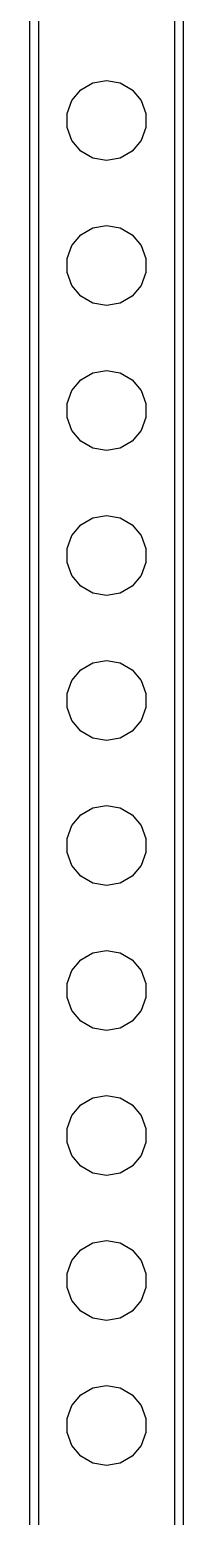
# Model space of a CAD drawing. Extents: x 25 to 346, y -457 to -16.
# Drawn here: x 256.15 to 258.84, y -371.8 to -345.75 of the extents above; entities that cross this region are included whole.
import ezdxf

# ---------------------------------------------------------------- set-up
doc = ezdxf.new("R2010")
doc.units = 0
doc.header["$MEASUREMENT"] = 0
doc.layers.add('BLACK', color=7, linetype='CONTINUOUS')

msp = doc.modelspace()

# ---------------------------------------------------------------- linework, layer by layer
at = {"layer": 'Black'}
for p, q in [((256.147, -379.02), (256.147, -320.675)), ((256.298, -320.75), (256.298, -381.635)), ((258.688, -384.1), (258.688, -320.75)), ((258.837, -320.675), (258.837, -384.175)), ((257.253, -346.686), (257.493, -346.644)), ((257.493, -346.644), (257.732, -346.686)), ((256.885, -346.994), (257.042, -346.808)), ((257.042, -346.808), (257.253, -346.686)), ((257.732, -346.686), (257.943, -346.808)), ((257.943, -346.808), (258.1, -346.994)), ((256.802, -347.223), (256.885, -346.994)), ((258.1, -346.994), (258.183, -347.223)), ((256.802, -347.467), (256.802, -347.223)), ((258.183, -347.223), (258.183, -347.467)), ((256.885, -347.696), (256.802, -347.467)), ((258.183, -347.467), (258.1, -347.696)), ((257.042, -347.882), (256.885, -347.696)), ((257.253, -348.004), (257.042, -347.882)), ((257.943, -347.882), (257.732, -348.004)), ((258.1, -347.696), (257.943, -347.882)), ((257.493, -348.046), (257.253, -348.004)), ((257.732, -348.004), (257.493, -348.046)), ((257.042, -349.348), (257.253, -349.226)), ((257.253, -349.226), (257.493, -349.184)), ((257.493, -349.184), (257.732, -349.226)), ((257.732, -349.226), (257.943, -349.348)), ((256.885, -349.534), (257.042, -349.348)), ((257.943, -349.348), (258.1, -349.534)), ((256.802, -349.763), (256.885, -349.534)), ((256.802, -350.007), (256.802, -349.763)), ((258.1, -349.534), (258.183, -349.763)), ((258.183, -349.763), (258.183, -350.007)), ((256.885, -350.236), (256.802, -350.007)), ((258.183, -350.007), (258.1, -350.236)), ((257.042, -350.422), (256.885, -350.236)), ((258.1, -350.236), (257.943, -350.422)), ((257.253, -350.544), (257.042, -350.422)), ((257.493, -350.586), (257.253, -350.544)), ((257.732, -350.544), (257.493, -350.586)), ((257.943, -350.422), (257.732, -350.544)), ((257.042, -351.888), (257.253, -351.766)), ((257.253, -351.766), (257.493, -351.724)), ((257.493, -351.724), (257.732, -351.766)), ((257.732, -351.766), (257.943, -351.888)), ((256.802, -352.303), (256.885, -352.074)), ((256.885, -352.074), (257.042, -351.888)), ((257.943, -351.888), (258.1, -352.074)), ((258.1, -352.074), (258.183, -352.303)), ((256.802, -352.547), (256.802, -352.303)), ((258.183, -352.303), (258.183, -352.547)), ((256.885, -352.776), (256.802, -352.547)), ((258.183, -352.547), (258.1, -352.776)), ((257.042, -352.962), (256.885, -352.776)), ((258.1, -352.776), (257.943, -352.962)), ((257.253, -353.084), (257.042, -352.962)), ((257.493, -353.126), (257.253, -353.084)), ((257.732, -353.084), (257.493, -353.126)), ((257.943, -352.962), (257.732, -353.084)), ((256.885, -354.614), (257.042, -354.428)), ((257.042, -354.428), (257.253, -354.306)), ((257.253, -354.306), (257.493, -354.264)), ((257.493, -354.264), (257.732, -354.306)), ((257.732, -354.306), (257.943, -354.428)), ((257.943, -354.428), (258.1, -354.614)), ((256.802, -354.843), (256.885, -354.614)), ((258.1, -354.614), (258.183, -354.843)), ((256.802, -355.087), (256.802, -354.843)), ((258.183, -354.843), (258.183, -355.087)), ((256.885, -355.316), (256.802, -355.087)), ((258.183, -355.087), (258.1, -355.316)), ((257.042, -355.502), (256.885, -355.316)), ((258.1, -355.316), (257.943, -355.502)), ((257.253, -355.624), (257.042, -355.502)), ((257.493, -355.666), (257.253, -355.624)), ((257.732, -355.624), (257.493, -355.666)), ((257.943, -355.502), (257.732, -355.624)), ((256.885, -357.154), (257.042, -356.968)), ((257.042, -356.968), (257.253, -356.846)), ((257.253, -356.846), (257.493, -356.804)), ((257.493, -356.804), (257.732, -356.846)), ((257.732, -356.846), (257.943, -356.968)), ((257.943, -356.968), (258.1, -357.154)), ((256.802, -357.383), (256.885, -357.154)), ((258.1, -357.154), (258.183, -357.383)), ((256.802, -357.627), (256.802, -357.383)), ((258.183, -357.383), (258.183, -357.627)), ((256.885, -357.856), (256.802, -357.627)), ((258.183, -357.627), (258.1, -357.856)), ((257.042, -358.042), (256.885, -357.856)), ((257.253, -358.164), (257.042, -358.042)), ((257.943, -358.042), (257.732, -358.164)), ((258.1, -357.856), (257.943, -358.042)), ((257.493, -358.206), (257.253, -358.164)), ((257.732, -358.164), (257.493, -358.206)), ((257.042, -359.508), (257.253, -359.386)), ((257.253, -359.386), (257.493, -359.344)), ((257.493, -359.344), (257.732, -359.386)), ((257.732, -359.386), (257.943, -359.508)), ((256.885, -359.694), (257.042, -359.508)), ((257.943, -359.508), (258.1, -359.694)), ((256.802, -359.923), (256.885, -359.694)), ((256.802, -360.167), (256.802, -359.923)), ((258.1, -359.694), (258.183, -359.923)), ((258.183, -359.923), (258.183, -360.167)), ((256.885, -360.396), (256.802, -360.167)), ((258.183, -360.167), (258.1, -360.396)), ((257.042, -360.582), (256.885, -360.396)), ((258.1, -360.396), (257.943, -360.582)), ((257.253, -360.704), (257.042, -360.582)), ((257.493, -360.746), (257.253, -360.704)), ((257.732, -360.704), (257.493, -360.746)), ((257.943, -360.582), (257.732, -360.704)), ((257.042, -362.048), (257.253, -361.926)), ((257.253, -361.926), (257.493, -361.884)), ((257.493, -361.884), (257.732, -361.926)), ((257.732, -361.926), (257.943, -362.048)), ((256.802, -362.463), (256.885, -362.234)), ((256.885, -362.234), (257.042, -362.048)), ((257.943, -362.048), (258.1, -362.234)), ((258.1, -362.234), (258.183, -362.463)), ((256.802, -362.707), (256.802, -362.463)), ((258.183, -362.463), (258.183, -362.707)), ((256.885, -362.936), (256.802, -362.707)), ((258.183, -362.707), (258.1, -362.936)), ((257.042, -363.122), (256.885, -362.936)), ((258.1, -362.936), (257.943, -363.122)), ((257.253, -363.244), (257.042, -363.122)), ((257.493, -363.286), (257.253, -363.244)), ((257.732, -363.244), (257.493, -363.286)), ((257.943, -363.122), (257.732, -363.244)), ((256.885, -364.774), (257.042, -364.588)), ((257.042, -364.588), (257.253, -364.466)), ((257.253, -364.466), (257.493, -364.424)), ((257.493, -364.424), (257.732, -364.466)), ((257.732, -364.466), (257.943, -364.588)), ((257.943, -364.588), (258.1, -364.774)), ((256.802, -365.003), (256.885, -364.774)), ((258.1, -364.774), (258.183, -365.003)), ((256.802, -365.247), (256.802, -365.003)), ((258.183, -365.003), (258.183, -365.247)), ((256.885, -365.476), (256.802, -365.247)), ((258.183, -365.247), (258.1, -365.476)), ((257.042, -365.662), (256.885, -365.476)), ((258.1, -365.476), (257.943, -365.662)), ((257.253, -365.784), (257.042, -365.662)), ((257.493, -365.826), (257.253, -365.784)), ((257.732, -365.784), (257.493, -365.826)), ((257.943, -365.662), (257.732, -365.784)), ((256.885, -367.314), (257.042, -367.128)), ((257.042, -367.128), (257.253, -367.006)), ((257.253, -367.006), (257.493, -366.964)), ((257.493, -366.964), (257.732, -367.006)), ((257.732, -367.006), (257.943, -367.128)), ((257.943, -367.128), (258.1, -367.314)), ((256.802, -367.543), (256.885, -367.314)), ((258.1, -367.314), (258.183, -367.543)), ((256.802, -367.787), (256.802, -367.543)), ((258.183, -367.543), (258.183, -367.787)), ((256.885, -368.016), (256.802, -367.787)), ((258.183, -367.787), (258.1, -368.016)), ((257.042, -368.202), (256.885, -368.016)), ((257.253, -368.324), (257.042, -368.202)), ((257.943, -368.202), (257.732, -368.324)), ((258.1, -368.016), (257.943, -368.202)), ((257.493, -368.366), (257.253, -368.324)), ((257.732, -368.324), (257.493, -368.366)), ((257.042, -369.668), (257.253, -369.546)), ((257.253, -369.546), (257.493, -369.504)), ((257.493, -369.504), (257.732, -369.546)), ((257.732, -369.546), (257.943, -369.668)), ((256.885, -369.854), (257.042, -369.668)), ((257.943, -369.668), (258.1, -369.854)), ((256.802, -370.083), (256.885, -369.854)), ((256.802, -370.327), (256.802, -370.083)), ((258.1, -369.854), (258.183, -370.083)), ((258.183, -370.083), (258.183, -370.327)), ((256.885, -370.556), (256.802, -370.327)), ((258.183, -370.327), (258.1, -370.556)), ((257.042, -370.742), (256.885, -370.556)), ((258.1, -370.556), (257.943, -370.742)), ((257.253, -370.864), (257.042, -370.742)), ((257.493, -370.906), (257.253, -370.864)), ((257.732, -370.864), (257.493, -370.906)), ((257.943, -370.742), (257.732, -370.864))]:
    msp.add_line(p, q, dxfattribs=at)

doc.saveas('drawing.dxf')
